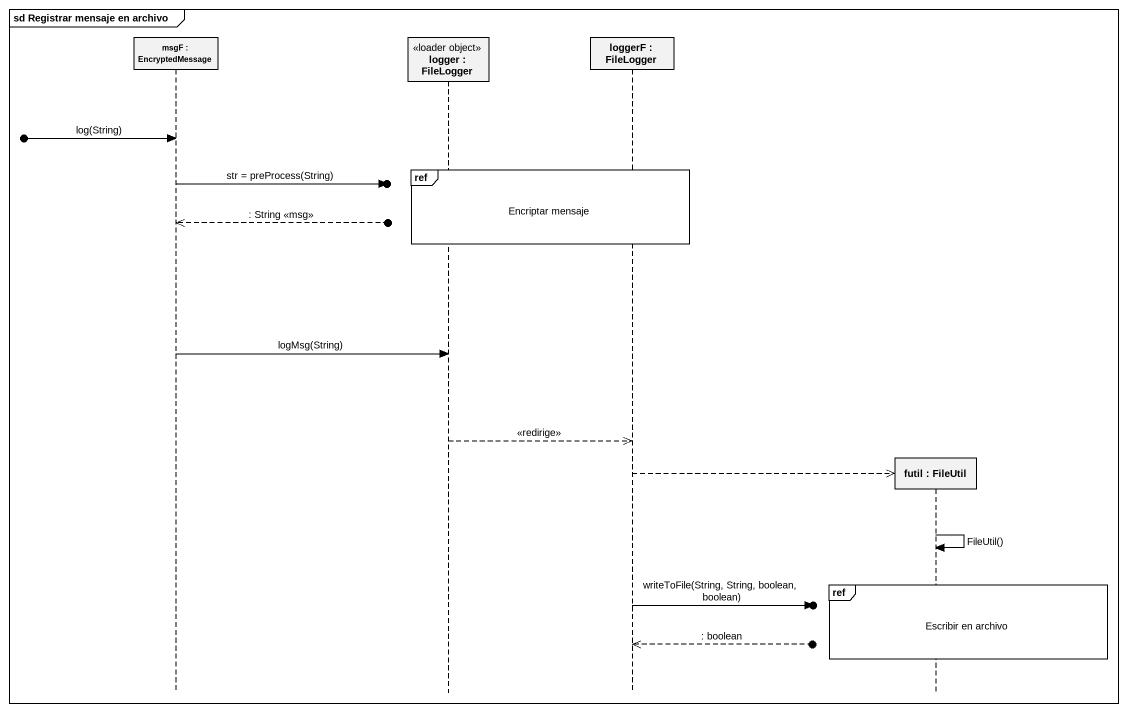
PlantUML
@startuml
mainframe sd Registrar mensaje en archivo
hide footbox
participant "msgF : EncryptedMessage" as msgF
participant "logger : FileLogger" as logger <<loader object>>
participant "loggerF : FileLogger" as loggerF
participant "futil : FileUtil" as futil

[o-> msgF : log(String)
ref over logger, loggerF : Encriptar mensaje
msgF ->o] : str = preProcess(String)
msgF <<--o] : : String <<msg>>
msgF -> logger : logMsg(String)
logger -->> loggerF : <<redirige>>
loggerF -->> futil **
futil -> futil : FileUtil()
ref over futil : Escribir en archivo
loggerF ->o] : writeToFile(String, String, boolean, boolean)
loggerF <<--o] : : boolean
@enduml
